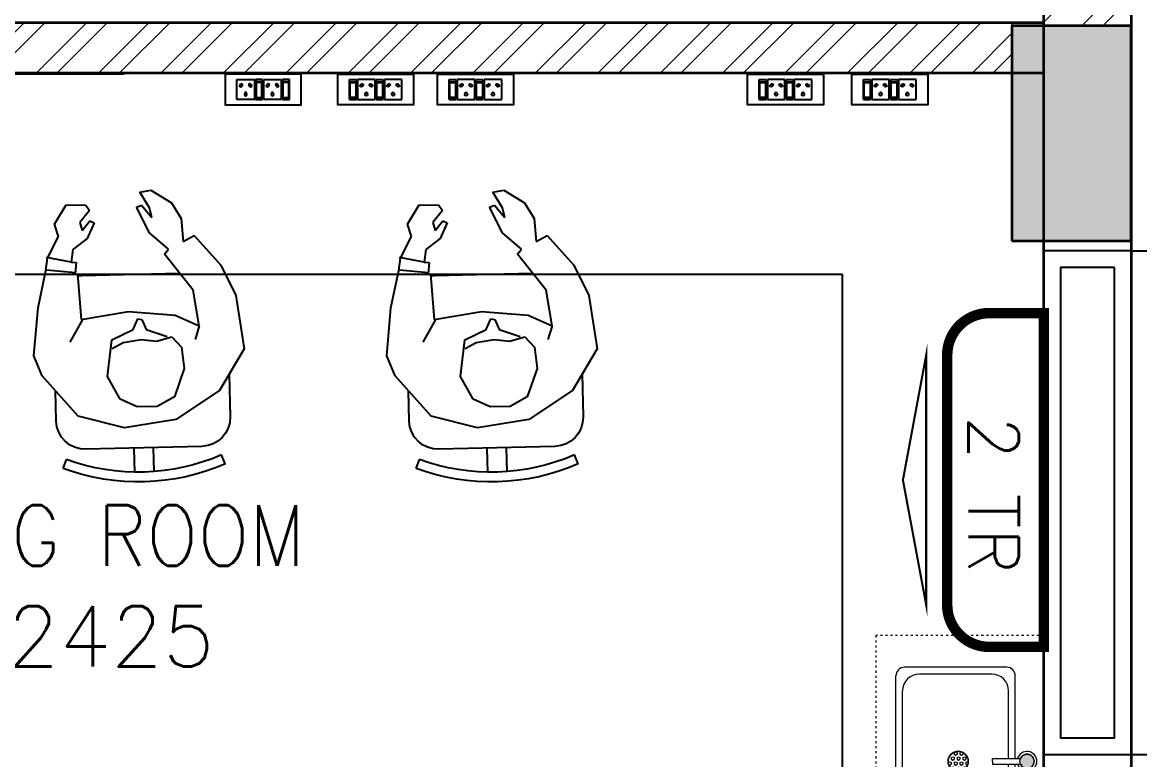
# Model space of a CAD drawing. Extents: x -52083 to 49512, y -145230 to 20224.
# Drawn here: x -27356 to -24033, y -10438 to -8243 of the extents above; entities that cross this region are included whole.
import ezdxf
from ezdxf.enums import TextEntityAlignment as Align

# ---------------------------------------------------------------- set-up
doc = ezdxf.new("R2010")
doc.units = 0
doc.header["$LTSCALE"] = 0.5
doc.header["$MEASUREMENT"] = 0
doc.header["$PDMODE"] = 32
doc.linetypes.add('ACAD_ISO03W100', pattern=[30, 12, -18])
for name, color, linetype, lineweight in [('0-1 AC UNIT', 8, 'Continuous', 25), ('COL', 1, 'Continuous', 35), ('DIM', 3, 'Continuous', 5), ('Furniture', 30, 'Continuous', 13), ('Hatch-1', 8, 'Continuous', 5), ('Sa-Block Text', 7, 'Continuous', 18), ('wall-1', 7, 'Continuous', 35)]:
    doc.layers.add(name, color=color, linetype=linetype, lineweight=lineweight)
for name, color, linetype in [('GODREJ CHAIR', 22, 'Continuous'), ('Godrej Furniture', 21, 'Continuous'), ('LABOFAB', 7, 'Continuous'), ('PDF_Text', 5, 'Continuous'), ('SA-6MRP', 1, 'Continuous'), ('SA-6MUP', 223, 'Continuous')]:
    doc.layers.add(name, color=color, linetype=linetype)
doc.styles.add('RomanS', font='romans.shx')
doc.styles.get("Standard").update_dxf_attribs({"font": 'romans.shx'})
doc.dimstyles.new('Sa-dim', dxfattribs={"dimtxt": 65, "dimasz": 65, "dimexe": 0, "dimexo": 0, "dimtad": 0, "dimdec": 0, "dimdsep": 46, "dimtxsty": 'Standard', "dimcen": 0, "dimclrd": 256, "dimclre": 7, "dimclrt": 1, "dimadec": 0, "dimazin": 0, "dimtfac": 1, "dimtdec": 0, "dimtmove": 0, "dimatfit": 3, "dimfxl": 1, "dimlwd": -1, "dimarcsym": 0})
pattern_1 = [(45, (5394.74, 2e-13), (-92.80777, 92.80777), []), (45, (5456.61, 2e-13), (-92.80777, 92.80777), [])]

# ---------------------------------------------------------------- blocks, each defined once
blk = doc.blocks.new('*U109')
at = {"color": 5}
blk.add_wipeout([(50, 400), (50, 240), (1450, 240), (1450, 400)], dxfattribs=at)
blk.add_wipeout([(0, 450), (0, 190), (1500, 190), (1500, 450)], dxfattribs=at)
for points in [[(0, 450), (0, 190), (1500, 190), (1500, 450)], [(50, 400), (50, 240), (1450, 240), (1450, 400)]]:
    blk.add_lwpolyline(points, close=True, dxfattribs=at)
blk = doc.blocks.new('*D415')
at = {"layer": 'Defpoints', "color": 0, "transparency": 16777216}
for p in [(-24057.5, -8923.3), (-23766.3, -8923.3), (-24057.5, -10423.3)]:
    blk.add_point(p, dxfattribs=at)
at = {"layer": 'DIM', "color": 7, "lineweight": -2, "transparency": 16777216}
for p, q in [((-24057.5, -8923.3), (-23766.3, -8923.3)), ((-24057.5, -10423.3), (-23766.3, -10423.3))]:
    blk.add_line(p, q, dxfattribs=at)
at = {"layer": 'DIM', "transparency": 16777216}
for p, q in [((-23766.3, -8988.3), (-23766.3, -9578.8)), ((-23766.3, -10358.3), (-23766.3, -9767.8))]:
    blk.add_line(p, q, dxfattribs=at)
for points in [[(-23777.1, -8988.3), (-23755.5, -8988.3), (-23766.3, -8923.3)], [(-23777.1, -10358.3), (-23755.5, -10358.3), (-23766.3, -10423.3)]]:
    blk.add_solid(points, dxfattribs=at)
at = {"layer": 'DIM', "color": 1, "transparency": 16777216, "insert": (-23766.3, -9673.3), "char_height": 65, "attachment_point": 5, "rotation": 90}
blk.add_mtext('1500', dxfattribs=at)
blk = doc.blocks.new('*U683')
at = {"layer": '0-1 AC UNIT', "color": 3, "const_width": 31.2}
blk.add_lwpolyline([(-272.5, -287.5), (471.2, -287.5, 0.414214), (596.2, -162.5), (596.2, 0), (-397.5, 0), (-397.5, -162.5, 0.414214)], format="xyb", close=True, dxfattribs=at)
at = {"layer": '0-1 AC UNIT', "color": 3, "const_width": 6.25}
blk.add_lwpolyline([(471.2, -350), (99.4, -419.2), (-272.5, -350), (471.2, -350)], dxfattribs=at)
blk = doc.blocks.new('*U684')
for p, q in [((-78.1, 29.8), (-78.1, -29.8)), ((-78.1, 29.8), (-78.1, -29.8)), ((-57.3, 29.8), (-78.1, 29.8)), ((-78.1, 29.8), (-57.3, 29.8)), ((-76.3, 23.3), (-76.3, -23.3)), ((-59.1, 23.3), (-76.3, 23.3)), ((-59.1, -23.3), (-59.1, 23.3)), ((-57.3, -29.8), (-57.3, 29.8)), ((-53.9, 29.8), (-1.7, 29.8)), ((-53.9, -29.8), (-53.9, 29.8)), ((-1.7, 29.8), (-1.7, -29.8)), ((1.7, 29.8), (1.7, -29.8)), ((1.7, 29.8), (1.7, -29.8)), ((22.5, 29.8), (1.7, 29.8)), ((1.7, 29.8), (22.5, 29.8)), ((3.5, 23.3), (3.5, -23.3)), ((20.7, 23.3), (3.5, 23.3)), ((20.7, -23.3), (20.7, 23.3)), ((22.5, -29.8), (22.5, 29.8)), ((25.9, -29.8), (25.9, 29.8)), ((25.9, 29.8), (78.1, 29.8)), ((78.1, 29.8), (78.1, -29.8)), ((-78.1, -29.8), (-57.3, -29.8)), ((-76.3, -21.2), (-59.1, -21.2)), ((-76.3, -23.3), (-59.1, -23.3)), ((-1.7, -29.8), (-53.9, -29.8)), ((1.7, -29.8), (22.5, -29.8)), ((3.5, -21.2), (20.7, -21.2)), ((3.5, -23.3), (20.7, -23.3)), ((78.1, -29.8), (25.9, -29.8))]:
    blk.add_line(p, q)
blk.add_lwpolyline([(-113, -46), (113, -46), (113, 46), (-113, 46)], close=True)
for centre, radius, start, end in [((-27.8, 14.7), 4.06, 307.1584, 232.8416), ((-27.8, 10.6), 2.59, 161.4031, 18.5969), ((52, 14.7), 4.06, 307.1584, 232.8416), ((52, 10.6), 2.59, 161.4031, 18.5969), ((-42.7, -11.6), 3.5, 5.2689, 272.51), ((-39.9, -14), 2.82, 202.6838, 75.0951), ((-15.7, -14), 2.82, 104.9049, 337.3162), ((-12.9, -11.6), 3.5, 267.49, 174.7311), ((37.1, -11.6), 3.5, 5.2689, 272.51), ((39.9, -14), 2.82, 202.6838, 75.0951), ((64.1, -14), 2.82, 104.9049, 337.3162), ((66.9, -11.6), 3.5, 267.49, 174.7311)]:
    blk.add_arc(centre, radius, start, end)
at = {"layer": 'Sa-Block Text', "flags": 1}
for tag, p in [('PROJECTNAME', (14.8, 619.1)), ('FLOOR', (14.8, 529.6)), ('LABNAME', (14.8, 420.1)), ('ITEMNO:', (14.8, 322.8))]:
    blk.add_attdef(tag, text='', height=65, dxfattribs=at).set_placement(p, align=Align.MIDDLE_CENTER)
at = {"layer": 'Sa-Block Text'}
blk.add_attdef('CATALOGUE', text='', height=65, dxfattribs=at).set_placement((14.8, 173.9), align=Align.MIDDLE_CENTER)
blk = doc.blocks.new('*U605')
at = {"ltscale": 300}
for p, q in [((-78.1, 29.8), (-78.1, -29.8)), ((-78.1, 29.8), (-78.1, -29.8)), ((-57.3, 29.8), (-78.1, 29.8)), ((-78.1, 29.8), (-57.3, 29.8)), ((-76.3, 23.3), (-76.3, -23.3)), ((-59.1, 23.3), (-76.3, 23.3)), ((-59.1, -23.3), (-59.1, 23.3)), ((-57.3, -29.8), (-57.3, 29.8)), ((-53.9, 29.8), (-1.7, 29.8)), ((-53.9, -29.8), (-53.9, 29.8)), ((-1.7, 29.8), (-1.7, -29.8)), ((1.7, 29.8), (1.7, -29.8)), ((1.7, 29.8), (1.7, -29.8)), ((22.5, 29.8), (1.7, 29.8)), ((1.7, 29.8), (22.5, 29.8)), ((3.5, 23.3), (3.5, -23.3)), ((20.7, 23.3), (3.5, 23.3)), ((20.7, -23.3), (20.7, 23.3)), ((22.5, -29.8), (22.5, 29.8)), ((25.9, -29.8), (25.9, 29.8)), ((25.9, 29.8), (78.1, 29.8)), ((78.1, 29.8), (78.1, -29.8)), ((-78.1, -29.8), (-57.3, -29.8)), ((-76.3, -21.2), (-59.1, -21.2)), ((-76.3, -23.3), (-59.1, -23.3)), ((-1.7, -29.8), (-53.9, -29.8)), ((1.7, -29.8), (22.5, -29.8)), ((3.5, -21.2), (20.7, -21.2)), ((3.5, -23.3), (20.7, -23.3)), ((78.1, -29.8), (25.9, -29.8))]:
    blk.add_line(p, q, dxfattribs=at)
blk.add_lwpolyline([(-113, -46), (113, -46), (113, 46), (-113, 46)], close=True, dxfattribs=at)
for centre, radius, start, end in [((-27.8, 14.7), 4.06, 307.1584, 232.8416), ((-27.8, 10.6), 2.59, 161.4031, 18.5969), ((52, 14.7), 4.06, 307.1584, 232.8416), ((52, 10.6), 2.59, 161.4031, 18.5969), ((-42.7, -11.6), 3.5, 5.2689, 272.51), ((-39.9, -14), 2.82, 202.6838, 75.0951), ((-15.7, -14), 2.82, 104.9049, 337.3162), ((-12.9, -11.6), 3.5, 267.49, 174.7311), ((37.1, -11.6), 3.5, 5.2689, 272.51), ((39.9, -14), 2.82, 202.6838, 75.0951), ((64.1, -14), 2.82, 104.9049, 337.3162), ((66.9, -11.6), 3.5, 267.49, 174.7311)]:
    blk.add_arc(centre, radius, start, end, dxfattribs=at)
at = {"layer": 'Sa-Block Text', "flags": 1}
for tag, p in [('PROJECTNAME', (102.4, 776)), ('FLOOR', (102.4, 686.5)), ('LABNAME', (102.4, 577)), ('ITEMNO:', (102.4, 479.7))]:
    blk.add_attdef(tag, text='', height=65, dxfattribs=at).set_placement(p, align=Align.MIDDLE_CENTER)
at = {"layer": 'Sa-Block Text'}
blk.add_attdef('CATALOGUE', text='', height=65, dxfattribs=at).set_placement((102.4, 360.5), align=Align.MIDDLE_CENTER)
blk = doc.blocks.new('CHMAN')
at = {"layer": 'GODREJ CHAIR', "linetype": 'ByBlock'}
for p, q in [((-17.5, 234.5), (62, 271.2)), ((62, 271.2), (199.9, 288.9)), ((199.9, 288.9), (306.2, 222.2)), ((-95.8, 167.3), (-17.5, 234.5)), ((306.2, 222.2), (378.7, 107.9)), ((138.1, 174.5), (45.1, 161.1)), ((108.7, 112.9), (138.1, 174.5)), ((138.1, 174.5), (173.3, 162.5)), ((-81, 138.3), (-95.8, 167.3)), ((45.1, 161.1), (-49.5, 88.9)), ((-182.1, 110.6), (-140.9, 134.8)), ((-140.9, 134.8), (-81, 138.3)), ((164.4, 102.4), (191.8, 126.9)), ((191.8, 126.9), (247.3, 132.9)), ((247.3, 132.9), (320.2, 105.3)), ((-216.3, 58), (-182.1, 110.6)), ((-62.2, 100.2), (-105.7, 51.8)), ((-49.5, 88.9), (-62.2, 100.2)), ((95.8, -7.3), (108.7, 112.9)), ((144.1, 36.6), (163.6, 90.8)), ((174.5, 62.6), (164.4, 102.4)), ((320.2, 105.3), (343.8, 60)), ((378.7, 107.9), (397, -25.4)), ((-211.8, 29.6), (-216.3, 58)), ((-178.3, 33.2), (-145.5, 58.8)), ((-145.5, 58.8), (-170.7, 53.1)), ((169.4, 23.6), (174.5, 62.6)), ((343.8, 60), (343.8, 8.7)), ((-170.7, 53.1), (-211.8, 29.6)), ((-173.3, 20.2), (-178.3, 33.2)), ((-105.7, 51.8), (-173.3, 20.2)), ((117.4, 26.5), (144.1, 36.6)), ((115.9, 15.7), (117.4, 26.5)), ((142.7, 3.4), (115.9, 15.7)), ((168.4, -52.4), (142.7, 3.4)), ((175.9, -23.3), (169.4, 23.6)), ((343.8, 8.7), (322.1, -34.6)), ((113.8, -130.6), (95.8, -7.3)), ((191.1, -52.2), (175.9, -23.3)), ((397, -25.4), (363.5, -144.3)), ((263, -66.2), (168.4, -52.4)), ((322.1, -34.6), (263, -66.2)), ((-184.1, -162.3), (-181.7, -111.2)), ((-181.7, -111.2), (-167.6, -101.9)), ((-167.6, -101.9), (-137.5, -127.4)), ((-141.3, -102), (-135.8, -90.6)), ((-116.4, -122.6), (-141.3, -102)), ((-135.8, -90.6), (-95.1, -109.6)), ((-95.1, -109.6), (-68.2, -147.9)), ((-137.5, -127.4), (-116.4, -122.6)), ((-34.8, -152.5), (-33.6, -140)), ((-33.6, -140), (-4.5, -143.5)), ((-6.9, -142), (-16, -216.9)), ((-4.5, -143.5), (-3.9, -137.3)), ((-3.9, -137.3), (113.8, -130.6)), ((115.3, -128.3), (171.8, -161.6)), ((363.5, -144.3), (257, -235.4)), ((-134.6, -193.5), (-184.1, -162.3)), ((-68.2, -147.9), (-34.8, -152.5)), ((-34.8, -152.5), (-48.5, -216.3)), ((-102.3, -184.1), (-134.6, -193.5)), ((-47, -213.9), (-102.3, -184.1)), ((-15.6, -218.8), (-47, -213.9)), ((80.5, -241.4), (-15.6, -218.8)), ((205, -255.4), (80.5, -241.4)), ((257, -235.4), (205, -255.4))]:
    blk.add_line(p, q, dxfattribs=at)
at = {"layer": 'GODREJ CHAIR'}
for p, q in [((264.6, 248.3), (375, 248.3)), ((496.5, 232.8), (473.3, 223.4)), ((450, 173.3), (450, -126.7)), ((0, -126.7), (0, 126.7)), ((512.9, 48.1), (450, 48.1)), ((512.9, -1.9), (450, -1.9)), ((375, -201.7), (296.5, -201.7)), ((498.5, -187), (475.3, -177.6))]:
    blk.add_line(p, q, dxfattribs=at)
at = {"layer": 'GODREJ CHAIR', "extrusion": (0, 0, -1)}
for centre, major_axis, start_param, end_param in [((375, 173.3), (-53, 53), 0.785398, 2.356194), ((-26.7, 20.4), (-399.3, 399.3), 1.970488, 2.732174), ((-26.7, 20.4), (381.6, 381.6), 0.399692, 1.160927), ((75, -126.7), (-53, 53), 5.359292, 5.497787), ((375, -126.7), (53, 53), 0.785398, 2.356194)]:
    blk.add_ellipse(centre, major_axis=major_axis, ratio=1, start_param=start_param, end_param=end_param, dxfattribs=at)
blk = doc.blocks.new('PP SINK(560X355)')
at = {"linetype": 'ByBlock', "lineweight": 5, "ltscale": 10}
blk.add_hatch(color=3, dxfattribs=at).paths.add_polyline_path([(258.6, 389.9, 1), (301.4, 389.9, 1)])
at = {"linetype": 'ByBlock', "lineweight": 5}
h = blk.add_hatch(dxfattribs=at)
h.set_pattern_fill('HEX', color=3, scale=40, style=0)
h.set_pattern_definition([(0, (-33817.9174, -448425.806), (0, 8.66025404), [5, -10]), (120, (-33817.9174, -448425.806), (-7.5, -4.33012702), [5, -10]), (60, (-33812.9174, -448425.806), (-7.5, 4.33012702), [5, -10])])
h.paths.add_polyline_path([(250, 185.2, 1), (310, 185.2, 1)])
at = {"color": 3, "linetype": 'ByBlock', "lineweight": 5, "ltscale": 10}
for p, q in [((271.9, 287.6), (271.9, 370.1)), ((288.1, 287.6), (288.1, 370.1)), ((280, 287.6), (271.9, 287.6)), ((280, 287.6), (288.1, 287.6))]:
    blk.add_line(p, q, dxfattribs=at)
at = {"color": 3, "linetype": 'ByBlock', "lineweight": 5}
for p, q in [((271.9, 355), (25, 355)), ((271.9, 335), (70, 335)), ((535, 355), (288.1, 355)), ((490, 335), (288.1, 335)), ((0, 330), (0, 25)), ((560, 25), (560, 330)), ((20, 285), (20, 70)), ((540, 70), (540, 285)), ((535, 0), (25, 0)), ((490, 20), (70, 20))]:
    blk.add_line(p, q, dxfattribs=at)
at = {"color": 3, "linetype": 'ByBlock', "lineweight": 5, "ltscale": 10}
blk.add_circle((280, 389.9), 21.4, dxfattribs=at)
at = {"color": 3, "linetype": 'ByBlock', "lineweight": 5}
blk.add_circle((280, 185.2), 30, dxfattribs=at)
at = {"color": 3, "linetype": 'ByBlock', "lineweight": 5, "ltscale": 10}
for radius, start, end in [(29.4, 285.896, 254.104), (21.4, 292.1607, 247.8393)]:
    blk.add_arc((280, 389.9), radius, start, end, dxfattribs=at)
at = {"color": 3, "linetype": 'ByBlock', "lineweight": 5}
for centre, radius, start, end in [((25, 330), 25, 90, 180), ((70, 285), 50, 90, 180), ((490, 285), 50, 0, 90), ((535, 330), 25, 0, 90), ((280, 185.2), 30, 0, 180), ((280, 185.2), 30, 180, 0), ((70, 70), 50, 180, 270), ((490, 70), 50, 270, 0), ((25, 25), 25, 180, 270), ((535, 25), 25, 270, 0)]:
    blk.add_arc(centre, radius, start, end, dxfattribs=at)

msp = doc.modelspace()

# ---------------------------------------------------------------- hatches: boundary and pattern name
at = {"layer": 'COL'}
h = msp.add_hatch(color=256, dxfattribs=at)
h.dxf.hatch_style = 1
h.paths.add_polyline_path([(-24057.5, -8253.3), (-24412.5, -8253.3), (-24412.5, -8893.3), (-24057.5, -8893.3)])
at = {"layer": 'Hatch-1'}
h = msp.add_hatch(dxfattribs=at)
h.set_pattern_fill('ANSI32,_O', color=256, scale=350)
h.set_pattern_definition(pattern_1)
h.paths.add_polyline_path([(-24317.5, -5963.3), (-24057.5, -5963.3), (-24057.5, -8253.3), (-24317.5, -8253.3)])
h = msp.add_hatch(dxfattribs=at)
h.set_pattern_fill('ANSI32,_O', color=256, scale=350)
h.set_pattern_definition(pattern_1)
h.paths.add_polyline_path([(-24412.5, -8243.3), (-30382.5, -8243.3), (-30382.5, -8393.3), (-24412.5, -8393.3)])

# ---------------------------------------------------------------- linework, layer by layer
at = {"color": 30}
for p, q in [((-30477.7, -8993.3, 2637.8), (-24917.5, -8993.3, 2637.8)), ((-24917.5, -8993.3, 2637.8), (-24917.5, -10818.3, 2637.8))]:
    msp.add_line(p, q, dxfattribs=at)
at = {"layer": 'COL', "elevation": 2637.8}
msp.add_lwpolyline([(-24412.5, -8893.3), (-24057.5, -8893.3), (-24057.5, -8253.3), (-24412.5, -8253.3)], close=True, dxfattribs=at)
at = {"layer": 'Furniture', "color": 5}
msp.add_line((-28138.3, -8397.3, 2637.8), (-27053.3, -8397.3, 2637.8), dxfattribs=at)
at = {"layer": 'Hatch-1', "elevation": 2637.8}
msp.add_lwpolyline([(-24317.5, -5963.3), (-24057.5, -5963.3), (-24057.5, -8253.3), (-24317.5, -8253.3)], close=True, dxfattribs=at)
at = {"layer": 'Hatch-1', "color": 5, "elevation": 2637.8}
msp.add_lwpolyline([(-24412.5, -8243.3), (-30382.5, -8243.3), (-30382.5, -8393.3), (-24412.5, -8393.3)], close=True, dxfattribs=at)
at = {"layer": 'wall-1', "color": 7}
for p, q in [((-24057.5, 720.7, 2637.8), (-24057.5, -19728.3, 2637.8)), ((-24317.5, -19728.3, 2637.8), (-24317.5, 376.7, 2637.8))]:
    msp.add_line(p, q, dxfattribs=at)
at = {"layer": 'wall-1', "color": 5}
for p, q in [((-30476, -8243.3, 2637.8), (-24316.8, -8243.3, 2637.8)), ((-30476, -8393.3, 2637.8), (-24316.8, -8393.3, 2637.8))]:
    msp.add_line(p, q, dxfattribs=at)

# ---------------------------------------------------------------- block references
at = {"layer": 'Godrej Furniture', "color": 7, "extrusion": (0, 6.12323e-17, -1), "xscale": -1.150000000108399, "yscale": 1.150000000110595, "zscale": -1.150000000108399, "rotation": 88.56288854800951}
for p in [(27034.3, -8993.3, -2637.8), (25984.3, -8993.3, -2637.8)]:
    msp.add_blockref('CHMAN', p, dxfattribs=at)
at = {"layer": 'LABOFAB', "lineweight": 13, "rotation": 270.0000000012506}
msp.add_blockref('PP SINK(560X355)', (-24757.5, -10163.3, 2637.8), dxfattribs=at)
at = {"layer": 'SA-6MRP', "color": 7, "xscale": -1, "rotation": 180}
for p in [(-26305.1, -8443.3, 2637.8), (-26008.4, -8443.3, 2637.8), (-25086, -8443.3, 2637.8), (-24775.5, -8443.3, 2637.8)]:
    msp.add_blockref('*U605', p, dxfattribs=at)
at = {"layer": 'SA-6MUP', "color": 7, "rotation": 180}
msp.add_blockref('*U684', (-26639.9, -8443.3, 2637.8), dxfattribs=at)

# ---------------------------------------------------------------- texts
at = {"layer": '0-1 AC UNIT', "color": 8, "insert": (-24392.1, -9650, 2637.8), "char_height": 150, "width": 537.214, "attachment_point": 2, "rotation": 270, "line_spacing_factor": 1.171839, "style": 'RomanS'}
msp.add_mtext('2 TR', dxfattribs=at)
at = {"layer": 'PDF_Text', "insert": (-27601.5, -9921, 2637.8), "char_height": 180, "width": 2461.8, "attachment_point": 5, "style": 'RomanS'}
msp.add_mtext('{\\W0.9;STAFF DINING ROOM\\P\\W1;\\C0;6160 X 2425}', dxfattribs=at)

# ---------------------------------------------------------------- next in the draw order: block references
at = {"rotation": 270}
msp.add_blockref('*U109', (-24507.5, -8923.3, 2637.8), dxfattribs=at)

# ---------------------------------------------------------------- next in the draw order: linework, layer by layer
at = {"layer": 'LABOFAB', "color": 230, "linetype": 'ACAD_ISO03W100', "lineweight": 13, "elevation": 2637.8}
msp.add_lwpolyline([(-24317.5, -10818.3), (-24317.5, -10068.3), (-24817.5, -10068.3), (-24817.5, -10818.3)], close=True, dxfattribs=at)

# ---------------------------------------------------------------- next in the draw order: block references
at = {"layer": '0-1 AC UNIT', "color": 8, "rotation": 270}
msp.add_blockref('*U683', (-24317.5, -9506.4, 2637.8), dxfattribs=at)

# ---------------------------------------------------------------- next in the draw order: dimensions: what is measured, and where the dimension line sits
at = {"layer": 'DIM', "color": 7}
dim = msp.add_linear_dim(base=(-23766.3, -8923.3, 2637.8), p1=(-24057.5, -10423.3, 2637.8), p2=(-24057.5, -8923.3, 2637.8), angle=90, dimstyle='Sa-dim', dxfattribs=at)
dim.commit()
dim.dimension.update_dxf_attribs({"geometry": '*D415', "text_midpoint": (-23766.3, -9673.3, 2637.8)})

doc.saveas('drawing.dxf')
